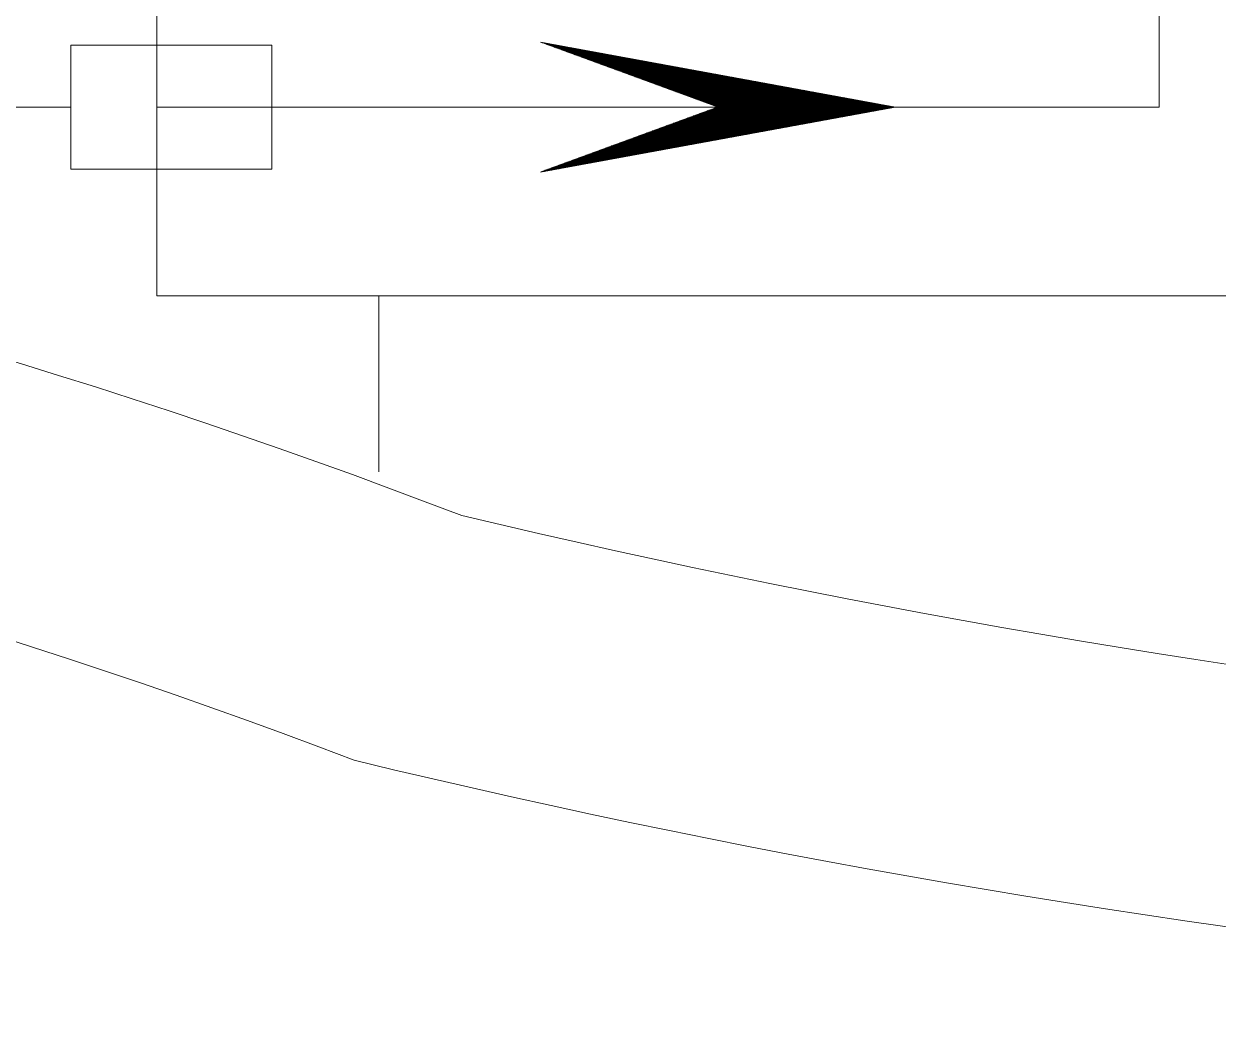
# Model space of a CAD drawing. Extents: x -553847 to 4496999, y 514150 to 878882.
# Drawn here: x 4283742 to 4284113.3, y 806078.8 to 806387.5 of the extents above; entities that cross this region are included whole.
import ezdxf

# ---------------------------------------------------------------- set-up
doc = ezdxf.new("R2010")
doc.units = 0
doc.header["$LTSCALE"] = 25
doc.header["$MEASUREMENT"] = 0
doc.linetypes.add('PHANTOM2', pattern=[31.75, 15.875, -3.175, 3.175, -3.175, 3.175, -3.175])
doc.layers.get('0').update_dxf_attribs({"linetype": 'CONTINUOUS', "lineweight": 9})

msp = doc.modelspace()

# ---------------------------------------------------------------- linework, layer by layer
at = {"color": 9}
for p, q in [((4283783.33, 806639.43), (4283783.33, 806302.98)), ((4283756.59, 806380.92), (4283756.59, 806342.4)), ((4283819.07, 806380.92), (4283756.59, 806380.92)), ((4283819.07, 806342.4), (4283819.07, 806380.92)), ((4284012.88, 806361.66), (4283902.6, 806381.85)), ((4283756.59, 806361.66), (4283554.53, 806361.66)), ((4284012.88, 806361.66), (4283902.6, 806341.48)), ((4283902.6, 806341.48), (4283957.74, 806361.66)), ((4283756.59, 806342.4), (4283819.07, 806342.4)), ((4283783.33, 806302.98), (4284264.06, 806302.98)), ((4283852.41, 806248.32), (4283852.41, 806302.98))]:
    msp.add_line(p, q, dxfattribs=at)
at = {"color": 9, "linetype": 'PHANTOM2'}
for p in [(4284095.05, 806580.75), (4283783.33, 806361.66)]:
    msp.add_line(p, (4284095.05, 806361.66), dxfattribs=at)
at = {"color": 9, "linetype": 'Continuous'}
for p, q in [((4283902.66, 806381.83), (4283902.66, 806381.84)), ((4283902.81, 806381.77), (4283902.84, 806381.8)), ((4283902.96, 806381.72), (4283903.02, 806381.77)), ((4283903.11, 806381.66), (4283903.19, 806381.74)), ((4283903.26, 806381.6), (4283903.37, 806381.71)), ((4283903.41, 806381.55), (4283903.54, 806381.68)), ((4283903.57, 806381.49), (4283903.72, 806381.64)), ((4283903.72, 806381.44), (4283903.89, 806381.61)), ((4283903.87, 806381.38), (4283904.07, 806381.58)), ((4283904.02, 806381.33), (4283904.24, 806381.55)), ((4283904.17, 806381.27), (4283904.42, 806381.52)), ((4283904.32, 806381.22), (4283904.59, 806381.48)), ((4283904.48, 806381.16), (4283904.77, 806381.45)), ((4283904.63, 806381.11), (4283904.94, 806381.42)), ((4283904.78, 806381.05), (4283905.12, 806381.39)), ((4283904.93, 806380.99), (4283905.29, 806381.36)), ((4283905.08, 806380.94), (4283905.47, 806381.32)), ((4283905.23, 806380.88), (4283905.64, 806381.29)), ((4283905.39, 806380.83), (4283905.82, 806381.26)), ((4283905.54, 806380.77), (4283905.99, 806381.23)), ((4283905.69, 806380.72), (4283906.17, 806381.2)), ((4283905.84, 806380.66), (4283906.34, 806381.16)), ((4283905.99, 806380.61), (4283906.52, 806381.13)), ((4283906.14, 806380.55), (4283906.69, 806381.1)), ((4283906.3, 806380.49), (4283906.87, 806381.07)), ((4283906.45, 806380.44), (4283907.04, 806381.03)), ((4283906.6, 806380.38), (4283907.22, 806381)), ((4283906.75, 806380.33), (4283907.39, 806380.97)), ((4283906.9, 806380.27), (4283907.57, 806380.94)), ((4283907.05, 806380.22), (4283907.74, 806380.91)), ((4283907.2, 806380.16), (4283907.92, 806380.87)), ((4283907.36, 806380.11), (4283908.09, 806380.84)), ((4283907.51, 806380.05), (4283908.27, 806380.81)), ((4283907.66, 806379.99), (4283908.44, 806380.78)), ((4283907.81, 806379.94), (4283908.62, 806380.75)), ((4283907.96, 806379.88), (4283908.79, 806380.71)), ((4283908.11, 806379.83), (4283908.97, 806380.68)), ((4283908.27, 806379.77), (4283909.14, 806380.65)), ((4283908.42, 806379.72), (4283909.32, 806380.62)), ((4283908.57, 806379.66), (4283909.49, 806380.59)), ((4283908.72, 806379.61), (4283909.67, 806380.55)), ((4283908.87, 806379.55), (4283909.84, 806380.52)), ((4283909.02, 806379.5), (4283910.02, 806380.49)), ((4283909.18, 806379.44), (4283910.19, 806380.46)), ((4283909.33, 806379.38), (4283910.37, 806380.43)), ((4283909.48, 806379.33), (4283910.54, 806380.39)), ((4283909.63, 806379.27), (4283910.72, 806380.36)), ((4283909.78, 806379.22), (4283910.89, 806380.33)), ((4283909.93, 806379.16), (4283911.07, 806380.3)), ((4283910.09, 806379.11), (4283911.24, 806380.27)), ((4283910.24, 806379.05), (4283911.42, 806380.23)), ((4283910.39, 806379), (4283911.6, 806380.2)), ((4283910.54, 806378.94), (4283911.77, 806380.17)), ((4283910.69, 806378.88), (4283911.95, 806380.14)), ((4283910.84, 806378.83), (4283912.12, 806380.11)), ((4283911, 806378.77), (4283912.3, 806380.07)), ((4283911.15, 806378.72), (4283912.47, 806380.04)), ((4283911.3, 806378.66), (4283912.65, 806380.01)), ((4283911.45, 806378.61), (4283912.82, 806379.98)), ((4283911.6, 806378.55), (4283913, 806379.95)), ((4283911.75, 806378.5), (4283913.17, 806379.91)), ((4283911.91, 806378.44), (4283913.35, 806379.88)), ((4283912.06, 806378.39), (4283913.52, 806379.85)), ((4283912.21, 806378.33), (4283913.7, 806379.82)), ((4283912.36, 806378.27), (4283913.87, 806379.78)), ((4283912.51, 806378.22), (4283914.05, 806379.75)), ((4283912.66, 806378.16), (4283914.22, 806379.72)), ((4283912.82, 806378.11), (4283914.4, 806379.69)), ((4283912.97, 806378.05), (4283914.57, 806379.66)), ((4283913.12, 806378), (4283914.75, 806379.62)), ((4283913.27, 806377.94), (4283914.92, 806379.59)), ((4283913.42, 806377.89), (4283915.1, 806379.56)), ((4283913.57, 806377.83), (4283915.27, 806379.53)), ((4283913.73, 806377.77), (4283915.45, 806379.5)), ((4283913.88, 806377.72), (4283915.62, 806379.46)), ((4283914.03, 806377.66), (4283915.8, 806379.43)), ((4283914.18, 806377.61), (4283915.97, 806379.4)), ((4283914.33, 806377.55), (4283916.15, 806379.37)), ((4283914.48, 806377.5), (4283916.32, 806379.34)), ((4283914.64, 806377.44), (4283916.5, 806379.3)), ((4283914.79, 806377.39), (4283916.67, 806379.27)), ((4283914.94, 806377.33), (4283916.85, 806379.24)), ((4283915.09, 806377.27), (4283917.02, 806379.21)), ((4283915.24, 806377.22), (4283917.2, 806379.18)), ((4283915.39, 806377.16), (4283917.37, 806379.14)), ((4283915.55, 806377.11), (4283917.55, 806379.11)), ((4283915.7, 806377.05), (4283917.72, 806379.08)), ((4283915.85, 806377), (4283917.9, 806379.05)), ((4283916, 806376.94), (4283918.07, 806379.02)), ((4283916.15, 806376.89), (4283918.25, 806378.98)), ((4283916.3, 806376.83), (4283918.42, 806378.95)), ((4283916.45, 806376.78), (4283918.6, 806378.92)), ((4283916.61, 806376.72), (4283918.77, 806378.89)), ((4283916.76, 806376.66), (4283918.95, 806378.86)), ((4283916.91, 806376.61), (4283919.12, 806378.82)), ((4283917.06, 806376.55), (4283919.3, 806378.79)), ((4283917.21, 806376.5), (4283919.47, 806378.76)), ((4283917.36, 806376.44), (4283919.65, 806378.73)), ((4283917.52, 806376.39), (4283919.82, 806378.7)), ((4283917.67, 806376.33), (4283920, 806378.66)), ((4283917.82, 806376.28), (4283920.18, 806378.63)), ((4283917.97, 806376.22), (4283920.35, 806378.6)), ((4283918.12, 806376.16), (4283920.53, 806378.57)), ((4283918.27, 806376.11), (4283920.7, 806378.53)), ((4283918.43, 806376.05), (4283920.88, 806378.5)), ((4283918.58, 806376), (4283921.05, 806378.47)), ((4283918.73, 806375.94), (4283921.23, 806378.44)), ((4283918.88, 806375.89), (4283921.4, 806378.41)), ((4283919.03, 806375.83), (4283921.58, 806378.37)), ((4283919.18, 806375.78), (4283921.75, 806378.34)), ((4283919.34, 806375.72), (4283921.93, 806378.31)), ((4283919.49, 806375.66), (4283922.1, 806378.28)), ((4283919.64, 806375.61), (4283922.28, 806378.25)), ((4283919.79, 806375.55), (4283922.45, 806378.21)), ((4283919.94, 806375.5), (4283922.63, 806378.18)), ((4283920.09, 806375.44), (4283922.8, 806378.15)), ((4283920.25, 806375.39), (4283922.98, 806378.12)), ((4283920.4, 806375.33), (4283923.15, 806378.09)), ((4283920.55, 806375.28), (4283923.33, 806378.05)), ((4283920.7, 806375.22), (4283923.5, 806378.02)), ((4283920.85, 806375.17), (4283923.68, 806377.99)), ((4283921, 806375.11), (4283923.85, 806377.96)), ((4283921.16, 806375.05), (4283924.03, 806377.93)), ((4283921.31, 806375), (4283924.2, 806377.89)), ((4283921.46, 806374.94), (4283924.38, 806377.86)), ((4283921.61, 806374.89), (4283924.55, 806377.83)), ((4283921.76, 806374.83), (4283924.73, 806377.8)), ((4283921.91, 806374.78), (4283924.9, 806377.77)), ((4283922.07, 806374.72), (4283925.08, 806377.73)), ((4283922.22, 806374.67), (4283925.25, 806377.7)), ((4283922.37, 806374.61), (4283925.43, 806377.67)), ((4283922.52, 806374.55), (4283925.6, 806377.64)), ((4283922.67, 806374.5), (4283925.78, 806377.61)), ((4283922.82, 806374.44), (4283925.95, 806377.57)), ((4283922.98, 806374.39), (4283926.13, 806377.54)), ((4283923.13, 806374.33), (4283926.3, 806377.51)), ((4283923.28, 806374.28), (4283926.48, 806377.48)), ((4283923.43, 806374.22), (4283926.65, 806377.45)), ((4283923.58, 806374.17), (4283926.83, 806377.41)), ((4283923.73, 806374.11), (4283927, 806377.38)), ((4283923.89, 806374.06), (4283927.18, 806377.35)), ((4283924.04, 806374), (4283927.35, 806377.32)), ((4283924.19, 806373.94), (4283927.53, 806377.28)), ((4283924.34, 806373.89), (4283927.7, 806377.25)), ((4283924.49, 806373.83), (4283927.88, 806377.22)), ((4283924.64, 806373.78), (4283928.05, 806377.19)), ((4283924.8, 806373.72), (4283928.23, 806377.16)), ((4283924.95, 806373.67), (4283928.4, 806377.12)), ((4283925.1, 806373.61), (4283928.58, 806377.09)), ((4283925.25, 806373.56), (4283928.76, 806377.06)), ((4283925.4, 806373.5), (4283928.93, 806377.03)), ((4283925.55, 806373.44), (4283929.11, 806377)), ((4283925.7, 806373.39), (4283929.28, 806376.96)), ((4283925.86, 806373.33), (4283929.46, 806376.93)), ((4283926.01, 806373.28), (4283929.63, 806376.9)), ((4283926.16, 806373.22), (4283929.81, 806376.87)), ((4283926.31, 806373.17), (4283929.98, 806376.84)), ((4283926.46, 806373.11), (4283930.16, 806376.8)), ((4283926.61, 806373.06), (4283930.33, 806376.77)), ((4283926.77, 806373), (4283930.51, 806376.74)), ((4283926.92, 806372.94), (4283930.68, 806376.71)), ((4283927.07, 806372.89), (4283930.86, 806376.68)), ((4283927.22, 806372.83), (4283931.03, 806376.64)), ((4283927.37, 806372.78), (4283931.21, 806376.61)), ((4283927.52, 806372.72), (4283931.38, 806376.58)), ((4283927.68, 806372.67), (4283931.56, 806376.55)), ((4283927.83, 806372.61), (4283931.73, 806376.52)), ((4283927.98, 806372.56), (4283931.91, 806376.48)), ((4283928.13, 806372.5), (4283932.08, 806376.45)), ((4283928.28, 806372.45), (4283932.26, 806376.42)), ((4283928.43, 806372.39), (4283932.43, 806376.39)), ((4283928.59, 806372.33), (4283932.61, 806376.36)), ((4283928.74, 806372.28), (4283932.78, 806376.32)), ((4283928.89, 806372.22), (4283932.96, 806376.29)), ((4283929.04, 806372.17), (4283933.13, 806376.26)), ((4283929.19, 806372.11), (4283933.31, 806376.23)), ((4283929.34, 806372.06), (4283933.48, 806376.2)), ((4283929.5, 806372), (4283933.66, 806376.16)), ((4283929.65, 806371.95), (4283933.83, 806376.13)), ((4283929.8, 806371.89), (4283934.01, 806376.1)), ((4283929.95, 806371.83), (4283934.18, 806376.07)), ((4283930.1, 806371.78), (4283934.36, 806376.03)), ((4283930.25, 806371.72), (4283934.53, 806376)), ((4283930.41, 806371.67), (4283934.71, 806375.97)), ((4283930.56, 806371.61), (4283934.88, 806375.94)), ((4283930.71, 806371.56), (4283935.06, 806375.91)), ((4283930.86, 806371.5), (4283935.23, 806375.87)), ((4283931.01, 806371.45), (4283935.41, 806375.84)), ((4283931.16, 806371.39), (4283935.58, 806375.81)), ((4283931.32, 806371.33), (4283935.76, 806375.78)), ((4283931.47, 806371.28), (4283935.93, 806375.75)), ((4283931.62, 806371.22), (4283936.11, 806375.71)), ((4283931.77, 806371.17), (4283936.28, 806375.68)), ((4283931.92, 806371.11), (4283936.46, 806375.65)), ((4283932.07, 806371.06), (4283936.63, 806375.62)), ((4283932.23, 806371), (4283936.81, 806375.59)), ((4283932.38, 806370.95), (4283936.98, 806375.55)), ((4283932.53, 806370.89), (4283937.16, 806375.52)), ((4283932.68, 806370.84), (4283937.34, 806375.49)), ((4283932.83, 806370.78), (4283937.51, 806375.46)), ((4283932.98, 806370.72), (4283937.69, 806375.43)), ((4283933.14, 806370.67), (4283937.86, 806375.39)), ((4283933.29, 806370.61), (4283938.04, 806375.36)), ((4283933.44, 806370.56), (4283938.21, 806375.33)), ((4283933.59, 806370.5), (4283938.39, 806375.3)), ((4283933.74, 806370.45), (4283938.56, 806375.27)), ((4283933.89, 806370.39), (4283938.74, 806375.23)), ((4283934.05, 806370.34), (4283938.91, 806375.2)), ((4283934.2, 806370.28), (4283939.09, 806375.17)), ((4283934.35, 806370.22), (4283939.26, 806375.14)), ((4283934.5, 806370.17), (4283939.44, 806375.11)), ((4283934.65, 806370.11), (4283939.61, 806375.07)), ((4283934.8, 806370.06), (4283939.79, 806375.04)), ((4283934.96, 806370), (4283939.96, 806375.01)), ((4283935.11, 806369.95), (4283940.14, 806374.98)), ((4283935.26, 806369.89), (4283940.31, 806374.95)), ((4283935.41, 806369.84), (4283940.49, 806374.91)), ((4283935.56, 806369.78), (4283940.66, 806374.88)), ((4283935.71, 806369.73), (4283940.84, 806374.85)), ((4283935.86, 806369.67), (4283941.01, 806374.82)), ((4283936.02, 806369.61), (4283941.19, 806374.78)), ((4283936.17, 806369.56), (4283941.36, 806374.75)), ((4283936.32, 806369.5), (4283941.54, 806374.72)), ((4283936.47, 806369.45), (4283941.71, 806374.69)), ((4283936.62, 806369.39), (4283941.89, 806374.66)), ((4283936.77, 806369.34), (4283942.06, 806374.62)), ((4283936.93, 806369.28), (4283942.24, 806374.59)), ((4283937.08, 806369.23), (4283942.41, 806374.56)), ((4283937.23, 806369.17), (4283942.59, 806374.53)), ((4283937.38, 806369.11), (4283942.76, 806374.5)), ((4283937.53, 806369.06), (4283942.94, 806374.46)), ((4283937.68, 806369), (4283943.11, 806374.43)), ((4283937.84, 806368.95), (4283943.29, 806374.4)), ((4283937.99, 806368.89), (4283943.46, 806374.37)), ((4283938.14, 806368.84), (4283943.64, 806374.34)), ((4283938.29, 806368.78), (4283943.81, 806374.3)), ((4283938.44, 806368.73), (4283943.99, 806374.27)), ((4283938.59, 806368.67), (4283944.16, 806374.24)), ((4283938.75, 806368.61), (4283944.34, 806374.21)), ((4283938.9, 806368.56), (4283944.51, 806374.18)), ((4283939.05, 806368.5), (4283944.69, 806374.14)), ((4283939.2, 806368.45), (4283944.86, 806374.11)), ((4283939.35, 806368.39), (4283945.04, 806374.08)), ((4283939.5, 806368.34), (4283945.21, 806374.05)), ((4283939.66, 806368.28), (4283945.39, 806374.02)), ((4283939.81, 806368.23), (4283945.56, 806373.98)), ((4283939.96, 806368.17), (4283945.74, 806373.95)), ((4283940.11, 806368.12), (4283945.92, 806373.92)), ((4283940.26, 806368.06), (4283946.09, 806373.89)), ((4283940.41, 806368), (4283946.27, 806373.86)), ((4283940.57, 806367.95), (4283946.44, 806373.82)), ((4283940.72, 806367.89), (4283946.62, 806373.79)), ((4283940.87, 806367.84), (4283946.79, 806373.76)), ((4283941.02, 806367.78), (4283946.97, 806373.73)), ((4283941.17, 806367.73), (4283947.14, 806373.7)), ((4283941.32, 806367.67), (4283947.32, 806373.66)), ((4283941.48, 806367.62), (4283947.49, 806373.63)), ((4283941.63, 806367.56), (4283947.67, 806373.6)), ((4283941.78, 806367.5), (4283947.84, 806373.57)), ((4283941.93, 806367.45), (4283948.02, 806373.53)), ((4283942.08, 806367.39), (4283948.19, 806373.5)), ((4283942.23, 806367.34), (4283948.37, 806373.47)), ((4283942.39, 806367.28), (4283948.54, 806373.44)), ((4283942.54, 806367.23), (4283948.72, 806373.41)), ((4283942.69, 806367.17), (4283948.89, 806373.37)), ((4283942.84, 806367.12), (4283949.07, 806373.34)), ((4283942.99, 806367.06), (4283949.24, 806373.31)), ((4283943.14, 806367), (4283949.42, 806373.28)), ((4283943.3, 806366.95), (4283949.59, 806373.25)), ((4283943.45, 806366.89), (4283949.77, 806373.21)), ((4283943.6, 806366.84), (4283949.94, 806373.18)), ((4283943.75, 806366.78), (4283950.12, 806373.15)), ((4283943.9, 806366.73), (4283950.29, 806373.12)), ((4283944.05, 806366.67), (4283950.47, 806373.09)), ((4283944.21, 806366.62), (4283950.64, 806373.05)), ((4283944.36, 806366.56), (4283950.82, 806373.02)), ((4283944.51, 806366.51), (4283950.99, 806372.99)), ((4283944.66, 806366.45), (4283951.17, 806372.96)), ((4283944.81, 806366.39), (4283951.34, 806372.93)), ((4283944.96, 806366.34), (4283951.52, 806372.89)), ((4283945.11, 806366.28), (4283951.69, 806372.86)), ((4283945.27, 806366.23), (4283951.87, 806372.83)), ((4283945.42, 806366.17), (4283952.04, 806372.8)), ((4283945.57, 806366.12), (4283952.22, 806372.77)), ((4283945.72, 806366.06), (4283952.39, 806372.73)), ((4283945.87, 806366.01), (4283952.57, 806372.7)), ((4283946.02, 806365.95), (4283952.74, 806372.67)), ((4283946.18, 806365.89), (4283952.92, 806372.64)), ((4283946.33, 806365.84), (4283953.09, 806372.61)), ((4283946.48, 806365.78), (4283953.27, 806372.57)), ((4283946.63, 806365.73), (4283953.44, 806372.54)), ((4283946.78, 806365.67), (4283953.62, 806372.51)), ((4283946.93, 806365.62), (4283953.79, 806372.48)), ((4283947.09, 806365.56), (4283953.97, 806372.45)), ((4283947.24, 806365.51), (4283954.14, 806372.41)), ((4283947.39, 806365.45), (4283954.32, 806372.38)), ((4283947.54, 806365.4), (4283954.5, 806372.35)), ((4283947.69, 806365.34), (4283954.67, 806372.32)), ((4283947.84, 806365.28), (4283954.85, 806372.28)), ((4283948, 806365.23), (4283955.02, 806372.25)), ((4283948.15, 806365.17), (4283955.2, 806372.22)), ((4283948.3, 806365.12), (4283955.37, 806372.19)), ((4283948.45, 806365.06), (4283955.55, 806372.16)), ((4283948.6, 806365.01), (4283955.72, 806372.12)), ((4283948.75, 806364.95), (4283955.9, 806372.09)), ((4283948.91, 806364.9), (4283956.07, 806372.06)), ((4283949.06, 806364.84), (4283956.25, 806372.03)), ((4283949.21, 806364.78), (4283956.42, 806372)), ((4283949.36, 806364.73), (4283956.6, 806371.96)), ((4283949.51, 806364.67), (4283956.77, 806371.93)), ((4283949.66, 806364.62), (4283956.95, 806371.9)), ((4283949.82, 806364.56), (4283957.12, 806371.87)), ((4283945.57, 806349.34), (4283966.4, 806370.17)), ((4283946.08, 806349.44), (4283966.75, 806370.11)), ((4283946.34, 806349.48), (4283966.93, 806370.07)), ((4283946.59, 806349.53), (4283967.1, 806370.04)), ((4283946.84, 806349.57), (4283967.28, 806370.01)), ((4283947.1, 806349.62), (4283967.45, 806369.98)), ((4283947.35, 806349.67), (4283967.63, 806369.95)), ((4283947.6, 806349.71), (4283967.8, 806369.91)), ((4283949.12, 806349.99), (4283968.85, 806369.72)), ((4283949.38, 806350.04), (4283969.03, 806369.69)), ((4283949.97, 806364.51), (4283957.3, 806371.84)), ((4283950.12, 806364.45), (4283957.47, 806371.8)), ((4283950.27, 806364.4), (4283957.65, 806371.77)), ((4283950.39, 806350.22), (4283969.73, 806369.56)), ((4283950.42, 806364.34), (4283957.82, 806371.74)), ((4283950.57, 806364.28), (4283958, 806371.71)), ((4283950.73, 806364.23), (4283958.17, 806371.68)), ((4283950.88, 806364.17), (4283958.35, 806371.64)), ((4283950.9, 806350.32), (4283970.08, 806369.5)), ((4283951.03, 806364.12), (4283958.52, 806371.61)), ((4283951.18, 806364.06), (4283958.7, 806371.58)), ((4283951.33, 806364.01), (4283958.87, 806371.55)), ((4283951.48, 806363.95), (4283959.05, 806371.52)), ((4283951.64, 806363.9), (4283959.22, 806371.48)), ((4283951.79, 806363.84), (4283959.4, 806371.45)), ((4283951.94, 806363.79), (4283959.57, 806371.42)), ((4283952.09, 806363.73), (4283959.75, 806371.39)), ((4283952.24, 806363.67), (4283959.92, 806371.36)), ((4283952.39, 806363.62), (4283960.1, 806371.32)), ((4283952.55, 806363.56), (4283960.27, 806371.29)), ((4283952.7, 806363.51), (4283960.45, 806371.26)), ((4283952.85, 806363.45), (4283960.62, 806371.23)), ((4283953, 806363.4), (4283960.8, 806371.2)), ((4283953.15, 806363.34), (4283960.97, 806371.16)), ((4283953.3, 806363.29), (4283961.15, 806371.13)), ((4283953.46, 806363.23), (4283961.32, 806371.1)), ((4283953.61, 806363.17), (4283961.5, 806371.07)), ((4283953.76, 806363.12), (4283961.67, 806371.03)), ((4283953.91, 806363.06), (4283961.85, 806371)), ((4283954.06, 806363.01), (4283962.02, 806370.97)), ((4283954.2, 806350.92), (4283972.36, 806369.08)), ((4283954.21, 806362.95), (4283962.2, 806370.94)), ((4283954.36, 806362.9), (4283962.37, 806370.91)), ((4283954.52, 806362.84), (4283962.55, 806370.87)), ((4283954.67, 806362.79), (4283962.72, 806370.84)), ((4283954.82, 806362.73), (4283962.9, 806370.81)), ((4283954.97, 806362.67), (4283963.08, 806370.78)), ((4283955.12, 806362.62), (4283963.25, 806370.75)), ((4283955.27, 806362.56), (4283963.43, 806370.71)), ((4283955.43, 806362.51), (4283963.6, 806370.68)), ((4283955.58, 806362.45), (4283963.78, 806370.65)), ((4283955.73, 806362.4), (4283963.95, 806370.62)), ((4283955.88, 806362.34), (4283964.13, 806370.59)), ((4283956.03, 806362.29), (4283964.3, 806370.55)), ((4283956.18, 806362.23), (4283964.48, 806370.52)), ((4283956.34, 806362.18), (4283964.65, 806370.49)), ((4283956.49, 806362.12), (4283964.83, 806370.46)), ((4283956.64, 806362.06), (4283965, 806370.43)), ((4283956.73, 806351.38), (4283974.11, 806368.76)), ((4283956.79, 806362.01), (4283965.18, 806370.39)), ((4283956.94, 806361.95), (4283965.35, 806370.36)), ((4283957.09, 806361.9), (4283965.53, 806370.33)), ((4283957.25, 806361.84), (4283965.7, 806370.3)), ((4283957.4, 806361.79), (4283965.88, 806370.27)), ((4283957.55, 806361.73), (4283966.05, 806370.23)), ((4283957.7, 806361.68), (4283966.23, 806370.2)), ((4283958, 806351.62), (4283974.98, 806368.6)), ((4283958.1, 806361.66), (4283966.58, 806370.14)), ((4283959.01, 806351.8), (4283975.68, 806368.47)), ((4283959.27, 806351.85), (4283975.86, 806368.44)), ((4283959.52, 806351.89), (4283976.03, 806368.41)), ((4283959.76, 806361.66), (4283967.98, 806369.88)), ((4283959.97, 806361.66), (4283968.15, 806369.85)), ((4283960.03, 806351.99), (4283976.38, 806368.34)), ((4283960.17, 806361.66), (4283968.33, 806369.82)), ((4283960.28, 806352.03), (4283976.56, 806368.31)), ((4283960.38, 806361.66), (4283968.5, 806369.78)), ((4283960.59, 806361.66), (4283968.68, 806369.75)), ((4283961.21, 806361.66), (4283969.2, 806369.66)), ((4283961.3, 806352.22), (4283977.26, 806368.18)), ((4283961.42, 806361.66), (4283969.38, 806369.62)), ((4283961.62, 806361.66), (4283969.55, 806369.59)), ((4283962.04, 806361.66), (4283969.9, 806369.53)), ((4283962.45, 806361.66), (4283970.25, 806369.46)), ((4283962.66, 806361.66), (4283970.43, 806369.43)), ((4283962.87, 806361.66), (4283970.6, 806369.4)), ((4283963.07, 806361.66), (4283970.78, 806369.37)), ((4283963.28, 806361.66), (4283970.95, 806369.34)), ((4283963.49, 806361.66), (4283971.13, 806369.3)), ((4283963.69, 806361.66), (4283971.3, 806369.27)), ((4283963.9, 806361.66), (4283971.48, 806369.24)), ((4283964.11, 806361.66), (4283971.66, 806369.21)), ((4283964.32, 806361.66), (4283971.83, 806369.18)), ((4283964.52, 806361.66), (4283972.01, 806369.14)), ((4283964.73, 806361.66), (4283972.18, 806369.11)), ((4283965.14, 806361.66), (4283972.53, 806369.05)), ((4283965.35, 806361.66), (4283972.71, 806369.02)), ((4283965.56, 806361.66), (4283972.88, 806368.98)), ((4283965.77, 806361.66), (4283973.06, 806368.95)), ((4283965.97, 806361.66), (4283973.23, 806368.92)), ((4283966.18, 806361.66), (4283973.41, 806368.89)), ((4283966.39, 806361.66), (4283973.58, 806368.86)), ((4283966.59, 806361.66), (4283973.76, 806368.82)), ((4283966.8, 806361.66), (4283973.93, 806368.79)), ((4283967.22, 806361.66), (4283974.28, 806368.73)), ((4283967.42, 806361.66), (4283974.46, 806368.7)), ((4283967.63, 806361.66), (4283974.63, 806368.66)), ((4283967.84, 806361.66), (4283974.81, 806368.63)), ((4283968.25, 806361.66), (4283975.16, 806368.57)), ((4283968.46, 806361.66), (4283975.33, 806368.53)), ((4283968.67, 806361.66), (4283975.51, 806368.5)), ((4283969.5, 806361.66), (4283976.21, 806368.37)), ((4283970.12, 806361.66), (4283976.73, 806368.28)), ((4283970.32, 806361.66), (4283976.91, 806368.25)), ((4283970.53, 806361.66), (4283977.08, 806368.21)), ((4283962.56, 806352.45), (4283978.13, 806368.02)), ((4283964.59, 806352.82), (4283979.53, 806367.77)), ((4283965.35, 806352.96), (4283980.06, 806367.67)), ((4283965.61, 806353.01), (4283980.24, 806367.64)), ((4283966.62, 806353.19), (4283980.94, 806367.51)), ((4283967.64, 806353.38), (4283981.64, 806367.38)), ((4283967.89, 806353.43), (4283981.81, 806367.35)), ((4283970.42, 806353.89), (4283983.56, 806367.03)), ((4283970.95, 806361.66), (4283977.43, 806368.15)), ((4283971.15, 806361.66), (4283977.61, 806368.12)), ((4283971.36, 806361.66), (4283977.78, 806368.09)), ((4283971.57, 806361.66), (4283977.96, 806368.05)), ((4283971.98, 806361.66), (4283978.31, 806367.99)), ((4283972.19, 806361.66), (4283978.48, 806367.96)), ((4283972.4, 806361.66), (4283978.66, 806367.93)), ((4283972.45, 806354.26), (4283984.96, 806366.77)), ((4283972.6, 806361.66), (4283978.83, 806367.89)), ((4283972.81, 806361.66), (4283979.01, 806367.86)), ((4283973.02, 806361.66), (4283979.18, 806367.83)), ((4283973.22, 806361.66), (4283979.36, 806367.8)), ((4283973.64, 806361.66), (4283979.71, 806367.73)), ((4283973.85, 806361.66), (4283979.88, 806367.7)), ((4283974.47, 806361.66), (4283980.41, 806367.61)), ((4283974.67, 806361.66), (4283980.59, 806367.57)), ((4283974.88, 806361.66), (4283980.76, 806367.54)), ((4283975.24, 806354.77), (4283986.89, 806366.42)), ((4283975.3, 806361.66), (4283981.11, 806367.48)), ((4283975.5, 806361.66), (4283981.29, 806367.45)), ((4283975.5, 806354.82), (4283987.06, 806366.39)), ((4283975.71, 806361.66), (4283981.46, 806367.41)), ((4283975.75, 806354.87), (4283987.24, 806366.36)), ((4283976, 806354.91), (4283987.41, 806366.32)), ((4283976.33, 806361.66), (4283981.99, 806367.32)), ((4283976.51, 806355), (4283987.76, 806366.26)), ((4283976.54, 806361.66), (4283982.16, 806367.28)), ((4283976.75, 806361.66), (4283982.34, 806367.25)), ((4283976.95, 806361.66), (4283982.51, 806367.22)), ((4283977.16, 806361.66), (4283982.69, 806367.19)), ((4283977.37, 806361.66), (4283982.86, 806367.16)), ((4283977.52, 806355.19), (4283988.46, 806366.13)), ((4283977.57, 806361.66), (4283983.04, 806367.12)), ((4283977.78, 806361.66), (4283983.21, 806367.09)), ((4283977.99, 806361.66), (4283983.39, 806367.06)), ((4283978.03, 806355.28), (4283988.82, 806366.07)), ((4283978.28, 806355.33), (4283988.99, 806366.03)), ((4283978.4, 806361.66), (4283983.74, 806367)), ((4283978.61, 806361.66), (4283983.91, 806366.96)), ((4283978.79, 806355.42), (4283989.34, 806365.97)), ((4283978.82, 806361.66), (4283984.09, 806366.93)), ((4283979.02, 806361.66), (4283984.26, 806366.9)), ((4283979.05, 806355.47), (4283989.52, 806365.94)), ((4283979.23, 806361.66), (4283984.44, 806366.87)), ((4283979.3, 806355.52), (4283989.69, 806365.91)), ((4283979.44, 806361.66), (4283984.61, 806366.84)), ((4283979.65, 806361.66), (4283984.79, 806366.8)), ((4283980.06, 806361.66), (4283985.14, 806366.74)), ((4283980.27, 806361.66), (4283985.31, 806366.71)), ((4283980.47, 806361.66), (4283985.49, 806366.68)), ((4283980.68, 806361.66), (4283985.66, 806366.64)), ((4283980.89, 806361.66), (4283985.84, 806366.61)), ((4283981.1, 806361.66), (4283986.01, 806366.58)), ((4283981.3, 806361.66), (4283986.19, 806366.55)), ((4283981.51, 806361.66), (4283986.36, 806366.52)), ((4283981.72, 806361.66), (4283986.54, 806366.48)), ((4283981.92, 806361.66), (4283986.71, 806366.45)), ((4283982.85, 806356.16), (4283992.14, 806365.46)), ((4283982.96, 806361.66), (4283987.59, 806366.29)), ((4283983.37, 806361.66), (4283987.94, 806366.23)), ((4283983.58, 806361.66), (4283988.11, 806366.2)), ((4283983.79, 806361.66), (4283988.29, 806366.16)), ((4283984.2, 806361.66), (4283988.64, 806366.1)), ((4283984.82, 806361.66), (4283989.17, 806366)), ((4283985.65, 806361.66), (4283989.87, 806365.87)), ((4283985.86, 806361.66), (4283990.04, 806365.84)), ((4283986.07, 806361.66), (4283990.22, 806365.81)), ((4283986.27, 806361.66), (4283990.39, 806365.78)), ((4283986.48, 806361.66), (4283990.57, 806365.75)), ((4283986.69, 806361.66), (4283990.74, 806365.71)), ((4283986.9, 806361.66), (4283990.92, 806365.68)), ((4283987.1, 806361.66), (4283991.09, 806365.65)), ((4283987.31, 806361.66), (4283991.27, 806365.62)), ((4283987.52, 806361.66), (4283991.44, 806365.59)), ((4283987.72, 806361.66), (4283991.62, 806365.55)), ((4283987.92, 806357.09), (4283995.64, 806364.82)), ((4283987.93, 806361.66), (4283991.79, 806365.52)), ((4283988.14, 806361.66), (4283991.97, 806365.49)), ((4283988.55, 806361.66), (4283992.32, 806365.43)), ((4283988.76, 806361.66), (4283992.49, 806365.39)), ((4283988.97, 806361.66), (4283992.67, 806365.36)), ((4283989.17, 806361.66), (4283992.84, 806365.33)), ((4283989.38, 806361.66), (4283993.02, 806365.3)), ((4283989.59, 806361.66), (4283993.19, 806365.27)), ((4283989.8, 806361.66), (4283993.37, 806365.23)), ((4283990, 806361.66), (4283993.54, 806365.2)), ((4283990.21, 806361.66), (4283993.72, 806365.17)), ((4283990.42, 806361.66), (4283993.89, 806365.14)), ((4283990.62, 806361.66), (4283994.07, 806365.11)), ((4283990.83, 806361.66), (4283994.24, 806365.07)), ((4283991.04, 806361.66), (4283994.42, 806365.04)), ((4283991.25, 806361.66), (4283994.59, 806365.01)), ((4283991.45, 806361.66), (4283994.77, 806364.98)), ((4283991.66, 806361.66), (4283994.94, 806364.95)), ((4283991.87, 806361.66), (4283995.12, 806364.91)), ((4283992.07, 806361.66), (4283995.29, 806364.88)), ((4283992.28, 806361.66), (4283995.47, 806364.85)), ((4283992.7, 806361.66), (4283995.82, 806364.78)), ((4283992.9, 806361.66), (4283995.99, 806364.75)), ((4283993.11, 806361.66), (4283996.17, 806364.72)), ((4283993.32, 806361.66), (4283996.34, 806364.69)), ((4283993.52, 806361.66), (4283996.52, 806364.66)), ((4283993.73, 806361.66), (4283996.69, 806364.62)), ((4283993.94, 806361.66), (4283996.87, 806364.59)), ((4283994.15, 806361.66), (4283997.04, 806364.56)), ((4283994.35, 806361.66), (4283997.22, 806364.53)), ((4283994.56, 806361.66), (4283997.4, 806364.5)), ((4283994.77, 806361.66), (4283997.57, 806364.46)), ((4283943.55, 806348.97), (4283955.37, 806360.8)), ((4283943.8, 806349.02), (4283955.7, 806360.91)), ((4283944.05, 806349.06), (4283956.02, 806361.03)), ((4283944.31, 806349.11), (4283956.35, 806361.15)), ((4283944.56, 806349.16), (4283956.68, 806361.27)), ((4283944.81, 806349.2), (4283957, 806361.39)), ((4283945.07, 806349.25), (4283957.33, 806361.51)), ((4283945.32, 806349.3), (4283957.66, 806361.63)), ((4283945.83, 806349.39), (4283958.1, 806361.66)), ((4283947.86, 806349.76), (4283959.76, 806361.66)), ((4283948.11, 806349.81), (4283959.97, 806361.66)), ((4283948.36, 806349.85), (4283960.17, 806361.66)), ((4283948.62, 806349.9), (4283960.38, 806361.66)), ((4283948.87, 806349.95), (4283960.59, 806361.66)), ((4283949.63, 806350.08), (4283961.21, 806361.66)), ((4283949.89, 806350.13), (4283961.42, 806361.66)), ((4283950.14, 806350.18), (4283961.62, 806361.66)), ((4283950.65, 806350.27), (4283962.04, 806361.66)), ((4283951.15, 806350.36), (4283962.45, 806361.66)), ((4283951.41, 806350.41), (4283962.66, 806361.66)), ((4283951.66, 806350.46), (4283962.87, 806361.66)), ((4283951.91, 806350.5), (4283963.07, 806361.66)), ((4283952.17, 806350.55), (4283963.28, 806361.66)), ((4283952.42, 806350.6), (4283963.49, 806361.66)), ((4283952.67, 806350.64), (4283963.69, 806361.66)), ((4283952.93, 806350.69), (4283963.9, 806361.66)), ((4283953.18, 806350.73), (4283964.11, 806361.66)), ((4283953.44, 806350.78), (4283964.32, 806361.66)), ((4283953.69, 806350.83), (4283964.52, 806361.66)), ((4283953.94, 806350.87), (4283964.73, 806361.66)), ((4283954.45, 806350.97), (4283965.14, 806361.66)), ((4283954.7, 806351.01), (4283965.35, 806361.66)), ((4283954.96, 806351.06), (4283965.56, 806361.66)), ((4283955.21, 806351.11), (4283965.77, 806361.66)), ((4283955.46, 806351.15), (4283965.97, 806361.66)), ((4283955.72, 806351.2), (4283966.18, 806361.66)), ((4283955.97, 806351.25), (4283966.39, 806361.66)), ((4283956.22, 806351.29), (4283966.59, 806361.66)), ((4283956.48, 806351.34), (4283966.8, 806361.66)), ((4283956.99, 806351.43), (4283967.22, 806361.66)), ((4283957.24, 806351.48), (4283967.42, 806361.66)), ((4283957.49, 806351.52), (4283967.63, 806361.66)), ((4283957.75, 806351.57), (4283967.84, 806361.66)), ((4283958.25, 806351.66), (4283968.25, 806361.66)), ((4283958.51, 806351.71), (4283968.46, 806361.66)), ((4283958.76, 806351.76), (4283968.67, 806361.66)), ((4283959.77, 806351.94), (4283969.5, 806361.66)), ((4283960.54, 806352.08), (4283970.12, 806361.66)), ((4283960.79, 806352.13), (4283970.32, 806361.66)), ((4283961.04, 806352.17), (4283970.53, 806361.66)), ((4283961.55, 806352.27), (4283970.95, 806361.66)), ((4283961.8, 806352.31), (4283971.15, 806361.66)), ((4283962.06, 806352.36), (4283971.36, 806361.66)), ((4283962.31, 806352.41), (4283971.57, 806361.66)), ((4283962.82, 806352.5), (4283971.98, 806361.66)), ((4283963.07, 806352.54), (4283972.19, 806361.66)), ((4283963.32, 806352.59), (4283972.4, 806361.66)), ((4283963.58, 806352.64), (4283972.6, 806361.66)), ((4283963.83, 806352.68), (4283972.81, 806361.66)), ((4283964.09, 806352.73), (4283973.02, 806361.66)), ((4283964.34, 806352.78), (4283973.22, 806361.66)), ((4283964.85, 806352.87), (4283973.64, 806361.66)), ((4283965.1, 806352.92), (4283973.85, 806361.66)), ((4283965.86, 806353.06), (4283974.47, 806361.66)), ((4283966.11, 806353.1), (4283974.67, 806361.66)), ((4283966.37, 806353.15), (4283974.88, 806361.66)), ((4283966.87, 806353.24), (4283975.3, 806361.66)), ((4283967.13, 806353.29), (4283975.5, 806361.66)), ((4283967.38, 806353.33), (4283975.71, 806361.66)), ((4283968.14, 806353.47), (4283976.33, 806361.66)), ((4283968.4, 806353.52), (4283976.54, 806361.66)), ((4283968.65, 806353.57), (4283976.75, 806361.66)), ((4283968.9, 806353.61), (4283976.95, 806361.66)), ((4283969.16, 806353.66), (4283977.16, 806361.66)), ((4283969.41, 806353.71), (4283977.37, 806361.66)), ((4283969.66, 806353.75), (4283977.57, 806361.66)), ((4283969.92, 806353.8), (4283977.78, 806361.66)), ((4283970.17, 806353.84), (4283977.99, 806361.66)), ((4283970.68, 806353.94), (4283978.4, 806361.66)), ((4283970.93, 806353.98), (4283978.61, 806361.66)), ((4283971.18, 806354.03), (4283978.82, 806361.66)), ((4283971.44, 806354.08), (4283979.02, 806361.66)), ((4283971.69, 806354.12), (4283979.23, 806361.66)), ((4283971.95, 806354.17), (4283979.44, 806361.66)), ((4283972.2, 806354.22), (4283979.65, 806361.66)), ((4283972.71, 806354.31), (4283980.06, 806361.66)), ((4283972.96, 806354.35), (4283980.27, 806361.66)), ((4283973.21, 806354.4), (4283980.47, 806361.66)), ((4283973.47, 806354.45), (4283980.68, 806361.66)), ((4283973.72, 806354.49), (4283980.89, 806361.66)), ((4283973.97, 806354.54), (4283981.1, 806361.66)), ((4283974.23, 806354.59), (4283981.3, 806361.66)), ((4283974.48, 806354.63), (4283981.51, 806361.66)), ((4283974.73, 806354.68), (4283981.72, 806361.66)), ((4283974.99, 806354.73), (4283981.92, 806361.66)), ((4283976.26, 806354.96), (4283982.96, 806361.66)), ((4283976.76, 806355.05), (4283983.37, 806361.66)), ((4283977.02, 806355.1), (4283983.58, 806361.66)), ((4283977.27, 806355.14), (4283983.79, 806361.66)), ((4283977.78, 806355.24), (4283984.2, 806361.66)), ((4283978.54, 806355.38), (4283984.82, 806361.66)), ((4283979.55, 806355.56), (4283985.65, 806361.66)), ((4283979.81, 806355.61), (4283985.86, 806361.66)), ((4283980.06, 806355.65), (4283986.07, 806361.66)), ((4283980.31, 806355.7), (4283986.27, 806361.66)), ((4283980.57, 806355.75), (4283986.48, 806361.66)), ((4283980.82, 806355.79), (4283986.69, 806361.66)), ((4283981.07, 806355.84), (4283986.9, 806361.66)), ((4283981.33, 806355.89), (4283987.1, 806361.66)), ((4283981.58, 806355.93), (4283987.31, 806361.66)), ((4283981.83, 806355.98), (4283987.52, 806361.66)), ((4283982.09, 806356.03), (4283987.72, 806361.66)), ((4283982.34, 806356.07), (4283987.93, 806361.66)), ((4283982.6, 806356.12), (4283988.14, 806361.66)), ((4283983.1, 806356.21), (4283988.55, 806361.66)), ((4283983.36, 806356.26), (4283988.76, 806361.66)), ((4283983.61, 806356.3), (4283988.97, 806361.66)), ((4283983.86, 806356.35), (4283989.17, 806361.66)), ((4283984.12, 806356.4), (4283989.38, 806361.66)), ((4283984.37, 806356.44), (4283989.59, 806361.66)), ((4283984.62, 806356.49), (4283989.8, 806361.66)), ((4283984.88, 806356.54), (4283990, 806361.66)), ((4283985.13, 806356.58), (4283990.21, 806361.66)), ((4283985.38, 806356.63), (4283990.42, 806361.66)), ((4283985.64, 806356.68), (4283990.62, 806361.66)), ((4283985.89, 806356.72), (4283990.83, 806361.66)), ((4283986.15, 806356.77), (4283991.04, 806361.66)), ((4283986.4, 806356.81), (4283991.25, 806361.66)), ((4283986.65, 806356.86), (4283991.45, 806361.66)), ((4283986.91, 806356.91), (4283991.66, 806361.66)), ((4283987.16, 806356.95), (4283991.87, 806361.66)), ((4283987.41, 806357), (4283992.07, 806361.66)), ((4283987.67, 806357.05), (4283992.28, 806361.66)), ((4283988.17, 806357.14), (4283992.7, 806361.66)), ((4283988.43, 806357.19), (4283992.9, 806361.66)), ((4283988.68, 806357.23), (4283993.11, 806361.66)), ((4283988.93, 806357.28), (4283993.32, 806361.66)), ((4283989.19, 806357.33), (4283993.52, 806361.66)), ((4283989.44, 806357.37), (4283993.73, 806361.66)), ((4283989.7, 806357.42), (4283993.94, 806361.66)), ((4283989.95, 806357.46), (4283994.15, 806361.66)), ((4283990.2, 806357.51), (4283994.35, 806361.66)), ((4283990.46, 806357.56), (4283994.56, 806361.66)), ((4283990.71, 806357.6), (4283994.77, 806361.66)), ((4283990.96, 806357.65), (4283994.97, 806361.66)), ((4283991.22, 806357.7), (4283997.92, 806364.4)), ((4283991.47, 806357.74), (4283998.1, 806364.37)), ((4283991.72, 806357.79), (4283998.27, 806364.34)), ((4283991.98, 806357.84), (4283995.8, 806361.66)), ((4283992.23, 806357.88), (4283998.62, 806364.27)), ((4283992.48, 806357.93), (4283996.22, 806361.66)), ((4283992.74, 806357.98), (4283998.97, 806364.21)), ((4283992.99, 806358.02), (4283996.63, 806361.66)), ((4283993.25, 806358.07), (4283996.84, 806361.66)), ((4283993.5, 806358.11), (4283997.05, 806361.66)), ((4283993.75, 806358.16), (4283999.67, 806364.08)), ((4283994.01, 806358.21), (4283997.46, 806361.66)), ((4283994.26, 806358.25), (4283997.67, 806361.66)), ((4283994.51, 806358.3), (4283997.88, 806361.66)), ((4283994.77, 806358.35), (4283998.08, 806361.66)), ((4283994.97, 806361.66), (4283997.75, 806364.43)), ((4283995.02, 806358.39), (4284000.55, 806363.92)), ((4283995.27, 806358.44), (4283998.5, 806361.66)), ((4283995.53, 806358.49), (4284000.9, 806363.86)), ((4283995.78, 806358.53), (4283998.91, 806361.66)), ((4283995.8, 806361.66), (4283998.45, 806364.3)), ((4283996.03, 806358.58), (4283999.12, 806361.66)), ((4283996.22, 806361.66), (4283998.8, 806364.24)), ((4283996.29, 806358.62), (4283999.33, 806361.66)), ((4283996.54, 806358.67), (4283999.53, 806361.66)), ((4283996.63, 806361.66), (4283999.15, 806364.18)), ((4283996.8, 806358.72), (4283999.74, 806361.66)), ((4283996.84, 806361.66), (4283999.32, 806364.14)), ((4283997.05, 806361.66), (4283999.5, 806364.11)), ((4283997.05, 806358.76), (4283999.95, 806361.66)), ((4283997.3, 806358.81), (4284002.12, 806363.63)), ((4283997.46, 806361.66), (4283999.85, 806364.05)), ((4283997.56, 806358.86), (4284000.36, 806361.66)), ((4283997.67, 806361.66), (4284000.02, 806364.02)), ((4283997.81, 806358.9), (4284002.47, 806363.57)), ((4283997.88, 806361.66), (4284000.2, 806363.98)), ((4283998.06, 806358.95), (4284000.78, 806361.66)), ((4283998.08, 806361.66), (4284000.37, 806363.95)), ((4283998.32, 806359), (4284000.98, 806361.66)), ((4283998.5, 806361.66), (4284000.72, 806363.89)), ((4283998.57, 806359.04), (4284001.19, 806361.66)), ((4283998.82, 806359.09), (4284001.4, 806361.66)), ((4283998.91, 806361.66), (4284001.07, 806363.82)), ((4283999.08, 806359.14), (4284001.6, 806361.66)), ((4283999.12, 806361.66), (4284001.25, 806363.79)), ((4283999.33, 806361.66), (4284001.42, 806363.76)), ((4283999.33, 806359.18), (4284003.52, 806363.37)), ((4283999.53, 806361.66), (4284001.6, 806363.73)), ((4283999.58, 806359.23), (4284002.02, 806361.66)), ((4283999.74, 806361.66), (4284001.77, 806363.7)), ((4283999.84, 806359.27), (4284002.23, 806361.66)), ((4283999.95, 806361.66), (4284001.95, 806363.66)), ((4284000.09, 806359.32), (4284002.43, 806361.66)), ((4284000.35, 806359.37), (4284004.22, 806363.25)), ((4284000.36, 806361.66), (4284002.3, 806363.6)), ((4284000.6, 806359.41), (4284002.85, 806361.66)), ((4284000.78, 806361.66), (4284002.65, 806363.53)), ((4284000.85, 806359.46), (4284003.05, 806361.66)), ((4284000.98, 806361.66), (4284002.82, 806363.5)), ((4284001.11, 806359.51), (4284003.26, 806361.66)), ((4284001.19, 806361.66), (4284003, 806363.47)), ((4284001.36, 806359.55), (4284003.47, 806361.66)), ((4284001.4, 806361.66), (4284003.17, 806363.44)), ((4284001.6, 806361.66), (4284003.35, 806363.41)), ((4284001.61, 806359.6), (4284003.68, 806361.66)), ((4284001.87, 806359.65), (4284005.27, 806363.05)), ((4284002.02, 806361.66), (4284003.7, 806363.34)), ((4284002.12, 806359.69), (4284004.09, 806361.66)), ((4284002.23, 806361.66), (4284003.87, 806363.31)), ((4284002.37, 806359.74), (4284004.3, 806361.66)), ((4284002.43, 806361.66), (4284004.05, 806363.28)), ((4284002.63, 806359.79), (4284004.5, 806361.66)), ((4284002.85, 806361.66), (4284004.4, 806363.21)), ((4284002.88, 806359.83), (4284004.71, 806361.66)), ((4284003.05, 806361.66), (4284004.57, 806363.18)), ((4284003.13, 806359.88), (4284004.92, 806361.66)), ((4284003.26, 806361.66), (4284004.75, 806363.15)), ((4284003.39, 806359.92), (4284005.13, 806361.66)), ((4284003.47, 806361.66), (4284004.92, 806363.12)), ((4284003.64, 806359.97), (4284005.33, 806361.66)), ((4284003.68, 806361.66), (4284005.1, 806363.09)), ((4284003.9, 806360.02), (4284005.54, 806361.66)), ((4284004.09, 806361.66), (4284005.45, 806363.02)), ((4284004.15, 806360.06), (4284005.75, 806361.66)), ((4284004.3, 806361.66), (4284005.62, 806362.99)), ((4284004.4, 806360.11), (4284005.95, 806361.66)), ((4284004.5, 806361.66), (4284005.8, 806362.96)), ((4284004.66, 806360.16), (4284006.16, 806361.66)), ((4284004.71, 806361.66), (4284005.98, 806362.93)), ((4284004.91, 806360.2), (4284007.38, 806362.67)), ((4284004.92, 806361.66), (4284006.15, 806362.89)), ((4284005.13, 806361.66), (4284006.33, 806362.86)), ((4284005.16, 806360.25), (4284007.55, 806362.64)), ((4284005.33, 806361.66), (4284006.5, 806362.83)), ((4284005.42, 806360.3), (4284006.78, 806361.66)), ((4284005.54, 806361.66), (4284006.68, 806362.8)), ((4284005.67, 806360.34), (4284006.99, 806361.66)), ((4284005.75, 806361.66), (4284006.85, 806362.77)), ((4284005.92, 806360.39), (4284007.2, 806361.66)), ((4284005.95, 806361.66), (4284007.03, 806362.73)), ((4284006.16, 806361.66), (4284007.2, 806362.7)), ((4284006.18, 806360.43), (4284007.4, 806361.66)), ((4284006.43, 806360.48), (4284007.61, 806361.66)), ((4284006.68, 806360.53), (4284007.82, 806361.66)), ((4284006.78, 806361.66), (4284007.73, 806362.61)), ((4284006.94, 806360.57), (4284008.03, 806361.66)), ((4284006.99, 806361.66), (4284007.9, 806362.57)), ((4284007.19, 806360.62), (4284008.23, 806361.66)), ((4284007.2, 806361.66), (4284008.08, 806362.54)), ((4284007.4, 806361.66), (4284008.25, 806362.51)), ((4284007.44, 806360.67), (4284008.44, 806361.66)), ((4284007.61, 806361.66), (4284008.43, 806362.48)), ((4284007.7, 806360.71), (4284008.65, 806361.66)), ((4284007.82, 806361.66), (4284008.6, 806362.45)), ((4284007.95, 806360.76), (4284008.85, 806361.66)), ((4284008.03, 806361.66), (4284008.78, 806362.41)), ((4284008.21, 806360.81), (4284009.06, 806361.66)), ((4284008.23, 806361.66), (4284008.95, 806362.38)), ((4284008.44, 806361.66), (4284009.13, 806362.35)), ((4284008.46, 806360.85), (4284009.27, 806361.66)), ((4284008.65, 806361.66), (4284009.3, 806362.32)), ((4284008.71, 806360.9), (4284009.48, 806361.66)), ((4284008.85, 806361.66), (4284009.48, 806362.28)), ((4284008.97, 806360.95), (4284010.18, 806362.16)), ((4284009.06, 806361.66), (4284009.65, 806362.25)), ((4284009.22, 806360.99), (4284009.89, 806361.66)), ((4284009.27, 806361.66), (4284009.83, 806362.22)), ((4284009.47, 806361.04), (4284010.1, 806361.66)), ((4284009.48, 806361.66), (4284010, 806362.19)), ((4284009.73, 806361.08), (4284010.3, 806361.66)), ((4284009.89, 806361.66), (4284010.35, 806362.12)), ((4284009.98, 806361.13), (4284010.88, 806362.03)), ((4284010.1, 806361.66), (4284010.53, 806362.09)), ((4284010.23, 806361.18), (4284010.72, 806361.66)), ((4284010.3, 806361.66), (4284010.7, 806362.06)), ((4284010.49, 806361.22), (4284010.93, 806361.66)), ((4284010.72, 806361.66), (4284011.05, 806362)), ((4284010.74, 806361.27), (4284011.13, 806361.66)), ((4284010.93, 806361.66), (4284011.23, 806361.96)), ((4284010.99, 806361.32), (4284011.34, 806361.66)), ((4284011.13, 806361.66), (4284011.4, 806361.93)), ((4284011.25, 806361.36), (4284011.75, 806361.87)), ((4284011.34, 806361.66), (4284011.58, 806361.9)), ((4284011.5, 806361.41), (4284011.75, 806361.66)), ((4284011.75, 806361.66), (4284011.93, 806361.84)), ((4284011.76, 806361.46), (4284012.1, 806361.8)), ((4284012.01, 806361.5), (4284012.17, 806361.66)), ((4284012.17, 806361.66), (4284012.28, 806361.77)), ((4284012.26, 806361.55), (4284012.38, 806361.66)), ((4284012.38, 806361.66), (4284012.45, 806361.74)), ((4284012.52, 806361.6), (4284012.63, 806361.71)), ((4284012.77, 806361.64), (4284012.8, 806361.68)), ((4283935.69, 806347.53), (4283945.24, 806357.09)), ((4283935.94, 806347.58), (4283945.57, 806357.21)), ((4283936.19, 806347.62), (4283945.89, 806357.33)), ((4283936.45, 806347.67), (4283946.22, 806357.45)), ((4283936.7, 806347.72), (4283946.55, 806357.57)), ((4283936.95, 806347.76), (4283946.87, 806357.68)), ((4283937.21, 806347.81), (4283947.2, 806357.8)), ((4283937.46, 806347.86), (4283947.53, 806357.92)), ((4283937.71, 806347.9), (4283947.85, 806358.04)), ((4283937.97, 806347.95), (4283948.18, 806358.16)), ((4283938.22, 806348), (4283948.51, 806358.28)), ((4283938.47, 806348.04), (4283948.83, 806358.4)), ((4283938.73, 806348.09), (4283949.16, 806358.52)), ((4283938.98, 806348.14), (4283949.49, 806358.64)), ((4283939.24, 806348.18), (4283949.82, 806358.76)), ((4283939.49, 806348.23), (4283950.14, 806358.88)), ((4283939.74, 806348.27), (4283950.47, 806359)), ((4283940, 806348.32), (4283950.8, 806359.12)), ((4283940.25, 806348.37), (4283951.12, 806359.24)), ((4283940.5, 806348.41), (4283951.45, 806359.36)), ((4283940.76, 806348.46), (4283951.78, 806359.48)), ((4283941.01, 806348.51), (4283952.1, 806359.6)), ((4283941.26, 806348.55), (4283952.43, 806359.72)), ((4283941.52, 806348.6), (4283952.76, 806359.84)), ((4283941.77, 806348.65), (4283953.08, 806359.96)), ((4283942.02, 806348.69), (4283953.41, 806360.08)), ((4283942.28, 806348.74), (4283953.74, 806360.2)), ((4283942.53, 806348.79), (4283954.06, 806360.32)), ((4283942.79, 806348.83), (4283954.39, 806360.44)), ((4283943.04, 806348.88), (4283954.72, 806360.56)), ((4283943.29, 806348.92), (4283955.04, 806360.68)), ((4283927.83, 806346.09), (4283935.11, 806353.38)), ((4283928.08, 806346.14), (4283935.44, 806353.5)), ((4283928.33, 806346.19), (4283935.76, 806353.62)), ((4283928.59, 806346.23), (4283936.09, 806353.74)), ((4283928.84, 806346.28), (4283936.42, 806353.86)), ((4283929.09, 806346.33), (4283936.74, 806353.98)), ((4283929.35, 806346.37), (4283937.07, 806354.1)), ((4283929.6, 806346.42), (4283937.4, 806354.22)), ((4283929.85, 806346.46), (4283937.72, 806354.34)), ((4283930.11, 806346.51), (4283938.05, 806354.45)), ((4283930.36, 806346.56), (4283938.38, 806354.57)), ((4283930.61, 806346.6), (4283938.7, 806354.69)), ((4283930.87, 806346.65), (4283939.03, 806354.81)), ((4283931.12, 806346.7), (4283939.36, 806354.93)), ((4283931.38, 806346.74), (4283939.68, 806355.05)), ((4283931.63, 806346.79), (4283940.01, 806355.17)), ((4283931.88, 806346.84), (4283940.34, 806355.29)), ((4283932.14, 806346.88), (4283940.67, 806355.41)), ((4283932.39, 806346.93), (4283940.99, 806355.53)), ((4283932.64, 806346.98), (4283941.32, 806355.65)), ((4283932.9, 806347.02), (4283941.65, 806355.77)), ((4283933.15, 806347.07), (4283941.97, 806355.89)), ((4283933.4, 806347.11), (4283942.3, 806356.01)), ((4283933.66, 806347.16), (4283942.63, 806356.13)), ((4283933.91, 806347.21), (4283942.95, 806356.25)), ((4283934.16, 806347.25), (4283943.28, 806356.37)), ((4283934.42, 806347.3), (4283943.61, 806356.49)), ((4283934.67, 806347.35), (4283943.93, 806356.61)), ((4283934.92, 806347.39), (4283944.26, 806356.73)), ((4283935.18, 806347.44), (4283944.59, 806356.85)), ((4283935.43, 806347.49), (4283944.91, 806356.97)), ((4283919.96, 806344.65), (4283924.98, 806349.67)), ((4283920.22, 806344.7), (4283925.31, 806349.79)), ((4283920.47, 806344.75), (4283925.63, 806349.91)), ((4283920.73, 806344.79), (4283925.96, 806350.03)), ((4283920.98, 806344.84), (4283926.29, 806350.15)), ((4283921.23, 806344.89), (4283926.61, 806350.27)), ((4283921.49, 806344.93), (4283926.94, 806350.39)), ((4283921.74, 806344.98), (4283927.27, 806350.51)), ((4283921.99, 806345.03), (4283927.59, 806350.63)), ((4283922.25, 806345.07), (4283927.92, 806350.75)), ((4283922.5, 806345.12), (4283928.25, 806350.87)), ((4283922.75, 806345.16), (4283928.57, 806350.99)), ((4283923.01, 806345.21), (4283928.9, 806351.11)), ((4283923.26, 806345.26), (4283929.23, 806351.22)), ((4283923.51, 806345.3), (4283929.55, 806351.34)), ((4283923.77, 806345.35), (4283929.88, 806351.46)), ((4283924.02, 806345.4), (4283930.21, 806351.58)), ((4283924.28, 806345.44), (4283930.53, 806351.7)), ((4283924.53, 806345.49), (4283930.86, 806351.82)), ((4283924.78, 806345.54), (4283931.19, 806351.94)), ((4283925.04, 806345.58), (4283931.52, 806352.06)), ((4283925.29, 806345.63), (4283931.84, 806352.18)), ((4283925.54, 806345.68), (4283932.17, 806352.3)), ((4283925.8, 806345.72), (4283932.5, 806352.42)), ((4283926.05, 806345.77), (4283932.82, 806352.54)), ((4283926.3, 806345.81), (4283933.15, 806352.66)), ((4283926.56, 806345.86), (4283933.48, 806352.78)), ((4283926.81, 806345.91), (4283933.8, 806352.9)), ((4283927.06, 806345.95), (4283934.13, 806353.02)), ((4283927.32, 806346), (4283934.46, 806353.14)), ((4283927.57, 806346.05), (4283934.78, 806353.26)), ((4283912.1, 806343.22), (4283914.85, 806345.96)), ((4283912.36, 806343.26), (4283915.18, 806346.08)), ((4283912.61, 806343.31), (4283915.5, 806346.2)), ((4283912.86, 806343.35), (4283915.83, 806346.32)), ((4283913.12, 806343.4), (4283916.16, 806346.44)), ((4283913.37, 806343.45), (4283916.48, 806346.56)), ((4283913.63, 806343.49), (4283916.81, 806346.68)), ((4283913.88, 806343.54), (4283917.14, 806346.8)), ((4283914.13, 806343.59), (4283917.46, 806346.92)), ((4283914.39, 806343.63), (4283917.79, 806347.04)), ((4283914.64, 806343.68), (4283918.12, 806347.16)), ((4283914.89, 806343.73), (4283918.44, 806347.28)), ((4283915.15, 806343.77), (4283918.77, 806347.4)), ((4283915.4, 806343.82), (4283919.1, 806347.52)), ((4283915.65, 806343.87), (4283919.42, 806347.64)), ((4283915.91, 806343.91), (4283919.75, 806347.76)), ((4283916.16, 806343.96), (4283920.08, 806347.88)), ((4283916.41, 806344), (4283920.4, 806347.99)), ((4283916.67, 806344.05), (4283920.73, 806348.11)), ((4283916.92, 806344.1), (4283921.06, 806348.23)), ((4283917.18, 806344.14), (4283921.39, 806348.35)), ((4283917.43, 806344.19), (4283921.71, 806348.47)), ((4283917.68, 806344.24), (4283922.04, 806348.59)), ((4283917.94, 806344.28), (4283922.37, 806348.71)), ((4283918.19, 806344.33), (4283922.69, 806348.83)), ((4283918.44, 806344.38), (4283923.02, 806348.95)), ((4283918.7, 806344.42), (4283923.35, 806349.07)), ((4283918.95, 806344.47), (4283923.67, 806349.19)), ((4283919.2, 806344.52), (4283924, 806349.31)), ((4283919.46, 806344.56), (4283924.33, 806349.43)), ((4283919.71, 806344.61), (4283924.65, 806349.55)), ((4283904.24, 806341.78), (4283904.72, 806342.25)), ((4283904.5, 806341.82), (4283905.05, 806342.37)), ((4283904.75, 806341.87), (4283905.37, 806342.49)), ((4283905, 806341.92), (4283905.7, 806342.61)), ((4283905.26, 806341.96), (4283906.03, 806342.73)), ((4283905.51, 806342.01), (4283906.35, 806342.85)), ((4283905.76, 806342.06), (4283906.68, 806342.97)), ((4283906.02, 806342.1), (4283907.01, 806343.09)), ((4283906.27, 806342.15), (4283907.33, 806343.21)), ((4283906.53, 806342.19), (4283907.66, 806343.33)), ((4283906.78, 806342.24), (4283907.99, 806343.45)), ((4283907.03, 806342.29), (4283908.31, 806343.57)), ((4283907.29, 806342.33), (4283908.64, 806343.69)), ((4283907.54, 806342.38), (4283908.97, 806343.81)), ((4283907.79, 806342.43), (4283909.29, 806343.93)), ((4283908.05, 806342.47), (4283909.62, 806344.05)), ((4283908.3, 806342.52), (4283909.95, 806344.17)), ((4283908.55, 806342.57), (4283910.27, 806344.29)), ((4283908.81, 806342.61), (4283910.6, 806344.41)), ((4283909.06, 806342.66), (4283910.93, 806344.53)), ((4283909.31, 806342.71), (4283911.25, 806344.65)), ((4283909.57, 806342.75), (4283911.58, 806344.76)), ((4283909.82, 806342.8), (4283911.91, 806344.88)), ((4283910.08, 806342.84), (4283912.24, 806345)), ((4283910.33, 806342.89), (4283912.56, 806345.12)), ((4283910.58, 806342.94), (4283912.89, 806345.24)), ((4283910.84, 806342.98), (4283913.22, 806345.36)), ((4283911.09, 806343.03), (4283913.54, 806345.48)), ((4283911.34, 806343.08), (4283913.87, 806345.6)), ((4283911.6, 806343.12), (4283914.2, 806345.72)), ((4283911.85, 806343.17), (4283914.52, 806345.84)), ((4283902.72, 806341.5), (4283902.76, 806341.53)), ((4283902.98, 806341.54), (4283903.09, 806341.65)), ((4283903.23, 806341.59), (4283903.41, 806341.77)), ((4283903.48, 806341.64), (4283903.74, 806341.89)), ((4283903.74, 806341.68), (4283904.07, 806342.01)), ((4283903.99, 806341.73), (4283904.39, 806342.13))]:
    msp.add_line(p, q, dxfattribs=at)
at = {"color": 9}
for centre, radius, start, end in [((4283155.06, 804356.16), 2012.91, 68.94744, 112.52279), ((4283120.98, 804262.06), 2029.99, 69.11228, 111.28676), ((4284551.12, 809062.06), 2906.34, 256.61151, 287.40565), ((4284515.18, 808934.56), 2855.72, 256.42198, 288.48281)]:
    msp.add_arc(centre, radius, start, end, dxfattribs=at)

doc.saveas('drawing.dxf')
